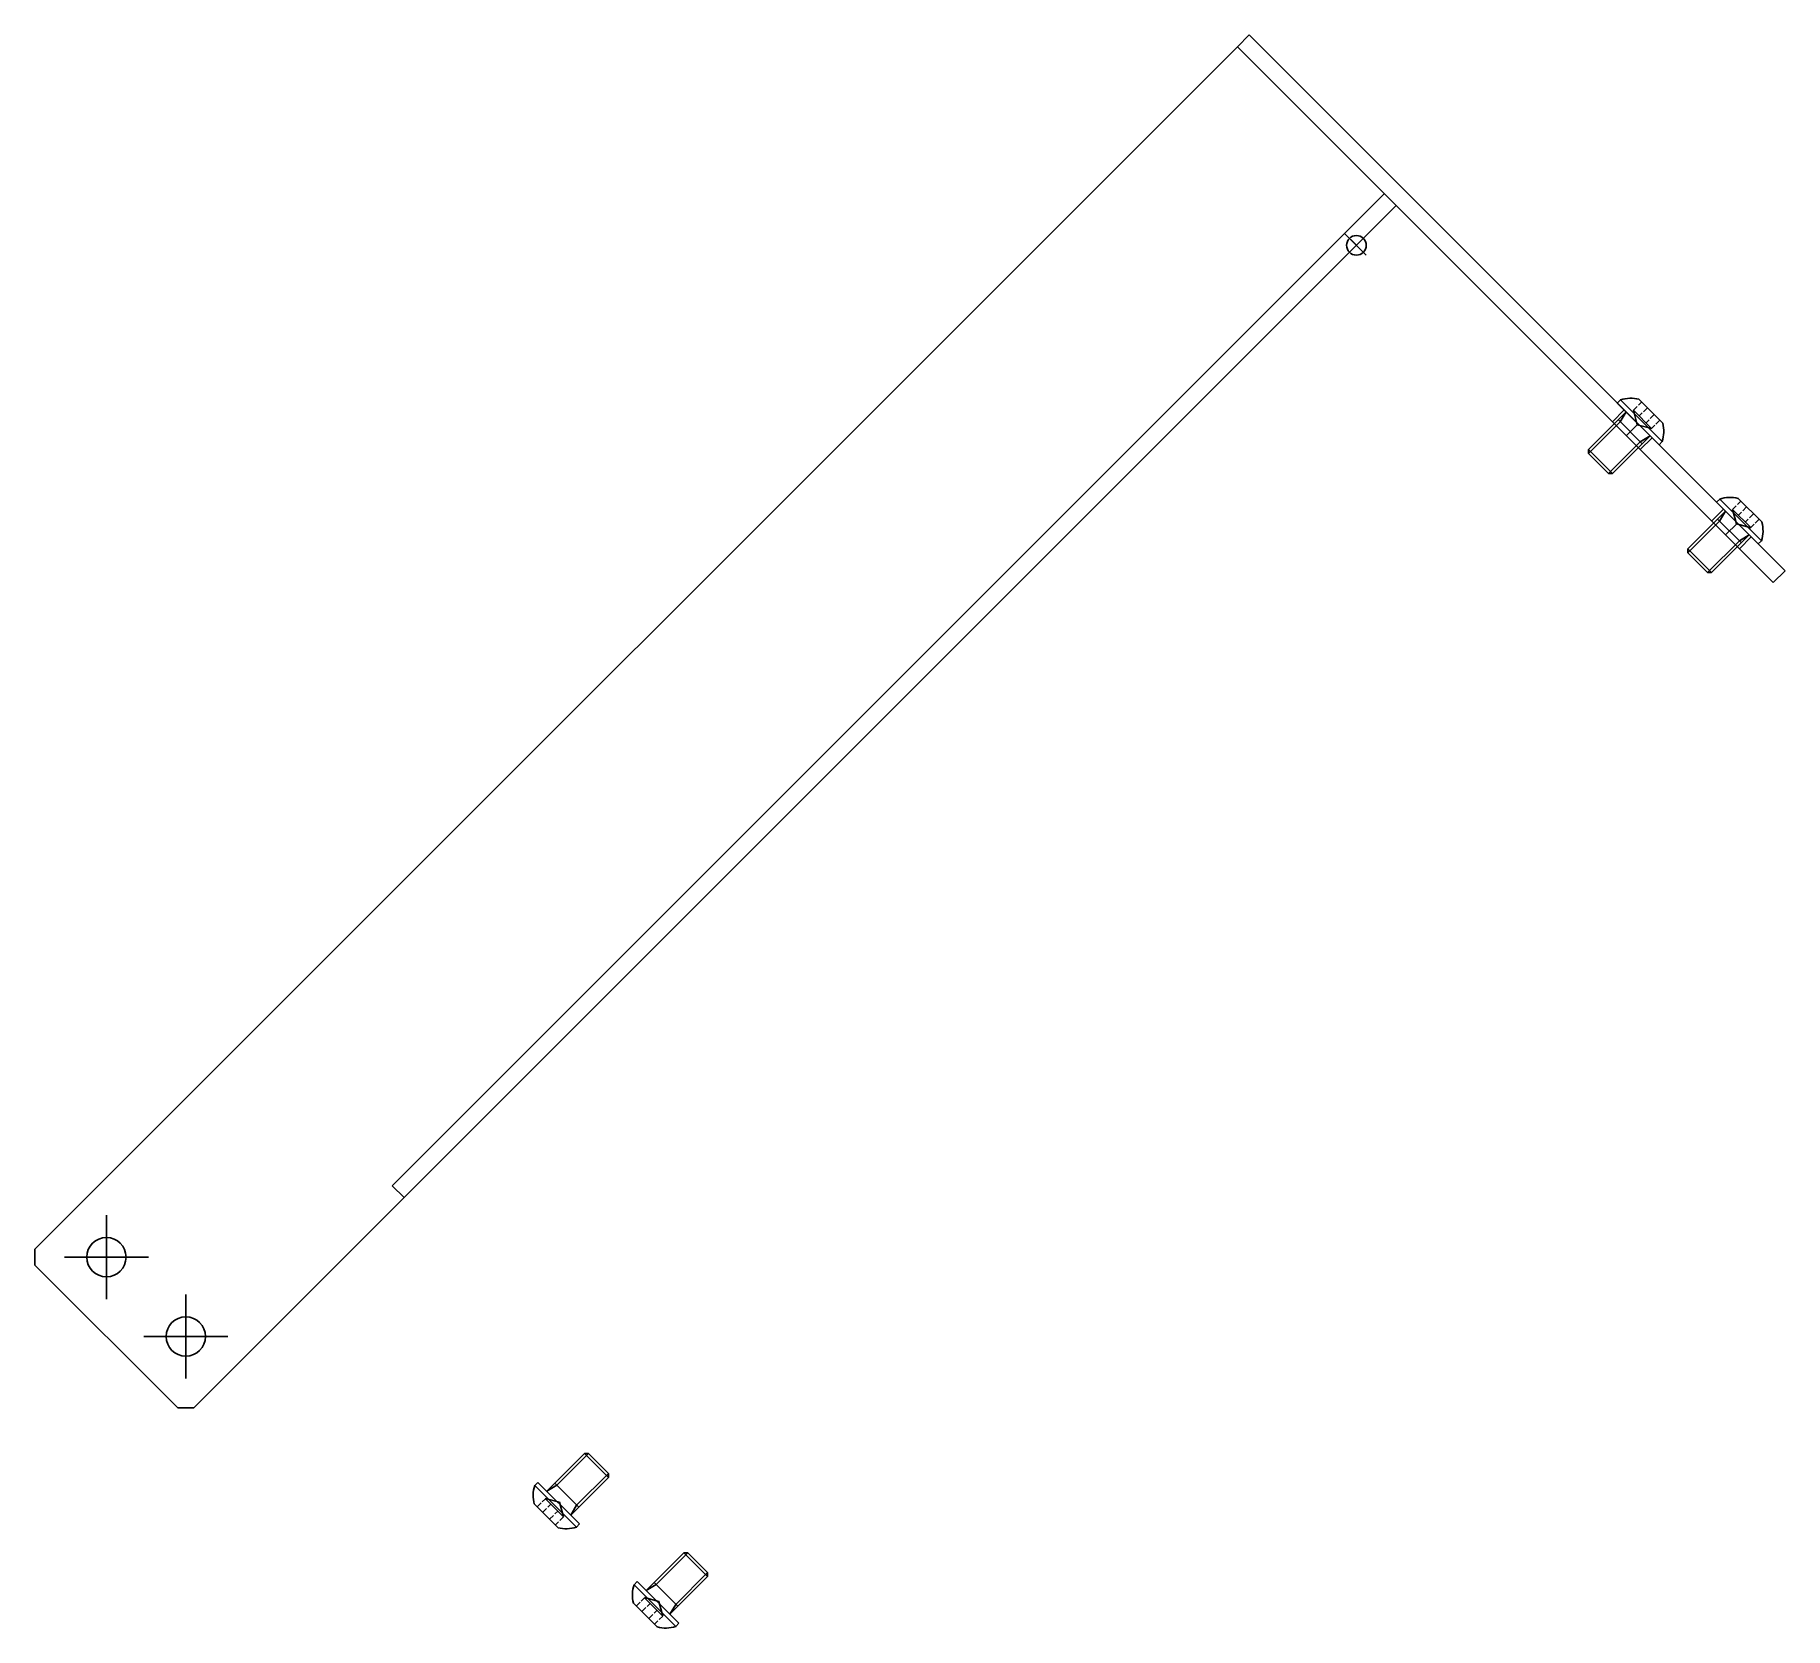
# Model space of a CAD drawing. Extents: x 486 to 798, y 743 to 1027.
import ezdxf

# ---------------------------------------------------------------- set-up
doc = ezdxf.new("R2010")
doc.units = 0
doc.header["$MEASUREMENT"] = 0
doc.linetypes.add('CENTER', pattern=[22, 20, -1, 0, -1])
doc.linetypes.add('DASHED', pattern=[4, 3, -1])
doc.layers.get('0').update_dxf_attribs({"linetype": 'CONTINUOUS'})
doc.layers.add('$PARTREF_BOM', color=7, linetype='CONTINUOUS')
doc.styles.get("Standard").update_dxf_attribs({"font": 'txt.shx', "bigfont": 'chineset.shx'})

# ---------------------------------------------------------------- blocks, each defined once
blk = doc.blocks.new('PARTREF')
at = {"layer": '$PARTREF_BOM', "color": 2}
for p, q in [((-1.75, -1.75), (1.75, 1.75)), ((-1.75, 1.75), (1.75, -1.75))]:
    blk.add_line(p, q, dxfattribs=at)
blk.add_circle((0, 0), 1.75, dxfattribs=at)
at = {"layer": '$PARTREF_BOM', "color": 2, "flags": 1}
for tag, p in [('TAG5', (-16.09, -4.95)), ('TAG10', (-5.65, -5)), ('TAG15', (5.59, -4.74)), ('TAG4', (-16.09, -8.95)), ('TAG9', (-5.65, -9)), ('TAG14', (5.59, -8.74)), ('TAG3', (-16.09, -12.95)), ('TAG8', (-5.65, -13)), ('TAG13', (5.59, -12.74)), ('TAG2', (-16.09, -16.95)), ('TAG7', (-5.65, -17)), ('TAG12', (5.59, -16.74)), ('TAG1', (-16.09, -20.95)), ('TAG6', (-5.65, -21)), ('TAG11', (5.59, -20.74))]:
    blk.add_attdef(tag, p, '', height=2.5, dxfattribs=at)

msp = doc.modelspace()

# ---------------------------------------------------------------- linework, layer by layer
at = {"color": 7, "linetype": 'CONTINUOUS'}
for p, q in [((700.51, 1024.41), (702.63, 1026.53)), ((702.63, 1026.53), (798.09, 931.07)), ((700.51, 1024.41), (486.25, 810.16)), ((728.79, 996.12), (700.51, 1024.41)), ((549.89, 821.47), (726.67, 998.25)), ((514.54, 781.87), (728.79, 996.12)), ((795.97, 928.95), (728.79, 996.12)), ((721.72, 989.05), (719.6, 991.17)), ((768.78, 961.51), (768.21, 960.95)), ((775.64, 953.52), (768.21, 960.95)), ((776.2, 954.09), (768.78, 961.51)), ((772.55, 961.13), (771.96, 960.54)), ((776.31, 957.37), (772.07, 961.62)), ((769.8, 959.35), (763.09, 952.64)), ((769.8, 959.35), (763.09, 952.64)), ((768.74, 957.59), (763.09, 951.93)), ((769.45, 959.71), (767.33, 957.59)), ((772.63, 953.7), (768.39, 957.94)), ((768.74, 957.59), (769.8, 959.35)), ((771.72, 960.31), (771.08, 959.66)), ((771.77, 957.08), (771.08, 959.66)), ((774.31, 956.43), (771.08, 959.66)), ((772.63, 959.17), (772.1, 958.64)), ((773.58, 960.11), (772.87, 959.4)), ((773.86, 957.94), (773.33, 957.41)), ((774.8, 958.88), (774.09, 958.18)), ((775.79, 957.91), (775.08, 957.2)), ((774.05, 955.11), (767.33, 948.39)), ((771.92, 957.23), (769.8, 955.11)), ((772.28, 954.05), (774.05, 955.11)), ((774.4, 954.76), (772.28, 952.64)), ((774.91, 957.03), (774.31, 956.43)), ((763.09, 951.93), (763.09, 952.64)), ((767.33, 948.39), (763.09, 952.64)), ((766.62, 948.39), (763.09, 951.93)), ((772.28, 954.05), (766.62, 948.39)), ((776.2, 954.09), (775.64, 953.52)), ((767.33, 948.39), (766.62, 948.39)), ((787.13, 942.03), (785.01, 939.91)), ((786.46, 943.83), (785.89, 943.27)), ((793.31, 935.84), (785.89, 943.27)), ((793.88, 936.41), (786.46, 943.83)), ((789.4, 942.63), (788.76, 941.99)), ((789.45, 939.4), (788.76, 941.99)), ((791.99, 938.75), (788.76, 941.99)), ((790.23, 943.45), (789.64, 942.86)), ((793.99, 939.7), (789.74, 943.94)), ((791.25, 942.43), (790.55, 941.72)), ((787.48, 941.68), (780.76, 934.96)), ((787.48, 941.68), (780.76, 934.96)), ((786.42, 939.91), (780.76, 934.25)), ((790.31, 936.02), (786.07, 940.26)), ((786.42, 939.91), (787.48, 941.68)), ((789.6, 939.56), (787.48, 937.43)), ((790.31, 941.49), (789.78, 940.96)), ((791.54, 940.26), (791.01, 939.74)), ((792.48, 941.21), (791.77, 940.5)), ((792.59, 939.35), (791.99, 938.75)), ((793.47, 940.23), (792.76, 939.52)), ((789.96, 936.37), (784.3, 930.72)), ((791.72, 937.43), (785.01, 930.72)), ((789.96, 936.37), (791.72, 937.43)), ((792.08, 937.08), (789.96, 934.96)), ((793.88, 936.41), (793.31, 935.84)), ((780.76, 934.25), (780.76, 934.96)), ((785.01, 930.72), (780.76, 934.96)), ((784.3, 930.72), (780.76, 934.25)), ((785.01, 930.72), (784.3, 930.72)), ((798.09, 931.07), (795.97, 928.95)), ((552.01, 819.35), (549.89, 821.47)), ((498.98, 816.24), (498.98, 801.24)), ((486.25, 810.16), (486.25, 807.33)), ((511.71, 781.87), (486.25, 807.33)), ((513.12, 802.1), (513.12, 787.1)), ((514.54, 781.87), (511.71, 781.87)), ((577.47, 767.02), (584.19, 773.74)), ((579.24, 768.08), (584.89, 773.74)), ((584.19, 773.74), (584.89, 773.74)), ((584.19, 773.74), (588.43, 769.5)), ((584.89, 773.74), (588.43, 770.2)), ((575.31, 768.05), (575.88, 768.61)), ((575.31, 768.05), (582.74, 760.62)), ((575.88, 768.61), (583.3, 761.19)), ((579.24, 768.08), (577.47, 767.02)), ((578.88, 768.44), (583.13, 764.19)), ((581.71, 762.78), (588.43, 769.5)), ((581.71, 762.78), (588.43, 769.5)), ((582.77, 764.55), (588.43, 770.2)), ((588.43, 770.2), (588.43, 769.5)), ((575.21, 764.76), (579.45, 760.52)), ((575.72, 764.23), (576.43, 764.93)), ((576.6, 765.11), (577.2, 765.7)), ((577.2, 765.7), (580.43, 762.47)), ((577.66, 764.19), (578.19, 764.72)), ((579.74, 765.05), (580.43, 762.47)), ((582.77, 764.55), (581.71, 762.78)), ((576.71, 763.25), (577.42, 763.96)), ((577.94, 762.02), (578.65, 762.73)), ((578.88, 762.97), (579.41, 763.49)), ((578.96, 761), (579.56, 761.59)), ((579.79, 761.83), (580.43, 762.47)), ((582.74, 760.62), (583.3, 761.19)), ((595.15, 749.34), (601.86, 756.06)), ((596.92, 750.4), (602.57, 756.06)), ((601.86, 756.06), (602.57, 756.06)), ((601.86, 756.06), (606.11, 751.82)), ((602.57, 756.06), (606.11, 752.53)), ((599.39, 745.1), (606.11, 751.82)), ((599.39, 745.1), (606.11, 751.82)), ((600.45, 746.87), (606.11, 752.53)), ((606.11, 752.53), (606.11, 751.82)), ((592.99, 750.37), (593.56, 750.93)), ((592.99, 750.37), (600.42, 742.94)), ((593.56, 750.93), (600.98, 743.51)), ((596.92, 750.4), (595.15, 749.34)), ((596.56, 750.76), (600.8, 746.52)), ((592.88, 747.08), (597.13, 742.84)), ((593.4, 746.55), (594.11, 747.26)), ((594.28, 747.43), (594.88, 748.03)), ((594.39, 745.57), (595.1, 746.28)), ((594.88, 748.03), (598.11, 744.79)), ((595.33, 746.51), (595.86, 747.04)), ((596.56, 745.29), (597.09, 745.82)), ((597.42, 747.37), (598.11, 744.79)), ((600.45, 746.87), (599.39, 745.1)), ((595.62, 744.35), (596.32, 745.05)), ((596.64, 743.32), (597.23, 743.91)), ((597.47, 744.15), (598.11, 744.79)), ((600.42, 742.94), (600.98, 743.51))]:
    msp.add_line(p, q, dxfattribs=at)
at = {"color": 3, "linetype": 'DASHED'}
for p, q in [((771.77, 957.08), (774.35, 956.39)), ((789.45, 939.4), (792.03, 938.71)), ((579.74, 765.05), (577.16, 765.74)), ((597.42, 747.37), (594.84, 748.07))]:
    msp.add_line(p, q, dxfattribs=at)
at = {"color": 1, "linetype": 'CENTER'}
for p, q in [((491.48, 808.74), (506.48, 808.74)), ((505.62, 794.6), (520.62, 794.6))]:
    msp.add_line(p, q, dxfattribs=at)
at = {"color": 7, "linetype": 'CONTINUOUS'}
for centre in [(498.98, 808.74), (513.12, 794.6)]:
    msp.add_circle(centre, 3.5, dxfattribs=at)
for centre, start, end in [((770.6, 955.91), 75.6275, 108.0679), ((770.6, 955.91), 341.9321, 14.3725), ((788.28, 938.24), 75.6275, 108.0679), ((788.28, 938.24), 341.9321, 14.3725), ((580.91, 766.22), 161.9321, 194.3725), ((580.91, 766.22), 255.6275, 288.0679), ((598.59, 748.54), 161.9321, 194.3725), ((598.59, 748.54), 255.6275, 288.0679)]:
    msp.add_arc(centre, 5.89, start, end, dxfattribs=at)

# ---------------------------------------------------------------- block references
at = {"color": 7}
msp.add_blockref('PARTREF', (721.72, 989.05), dxfattribs=at)

doc.saveas('drawing.dxf')
